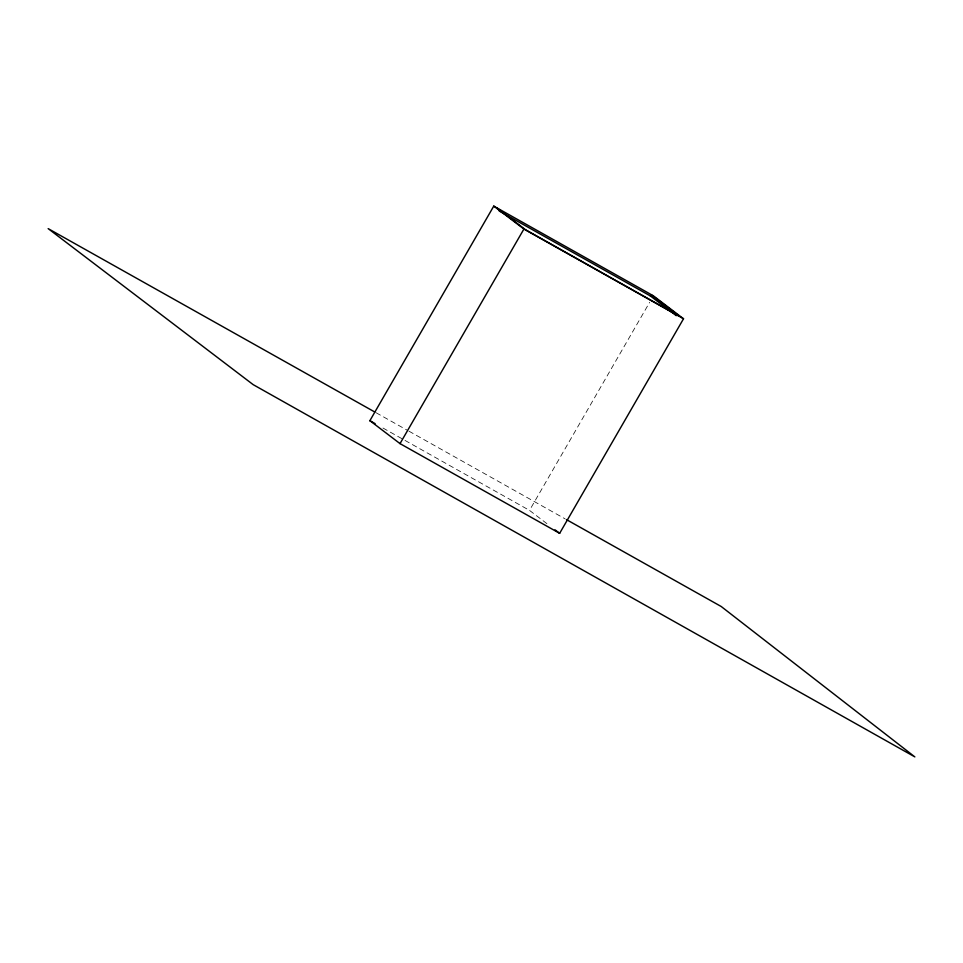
<?xml version="1.0" encoding="UTF-8"?>
<svg xmlns="http://www.w3.org/2000/svg" width="963" height="963" viewBox="0 0 963 963"><rect width="100%" height="100%" fill="white"/><g stroke="black" fill="none" stroke-linecap="round" stroke-linejoin="round"><path stroke-width="0.72" stroke-dasharray="4.82 3.61" d="M546.9 523.631L529.506 510.39L649.64 302.322M376.148 412.766L407.638 430.449M408.95 431.183L565.076 518.84M382.961 428.029L529.506 510.39"/><path stroke-width="1.44" d="M369.888 420.675L493.766 206.106L653.395 295.822L683.525 318.765L559.647 533.333L400.018 443.618L369.888 420.675L375.113 423.612M400.018 443.618L523.908 229.05L493.766 206.106M676.303 315.683L650.374 295.954L651.096 294.702L679.384 316.225L525.545 229.76L497.257 208.237M499.147 210.957L650.374 295.954M523.908 229.05L683.525 318.765M374.836 412.032L48.15 228.616L253.197 384.658L914.85 756.894L721.203 606.497L566.388 519.575M555.013 529.806L559.647 533.333"/></g></svg>
